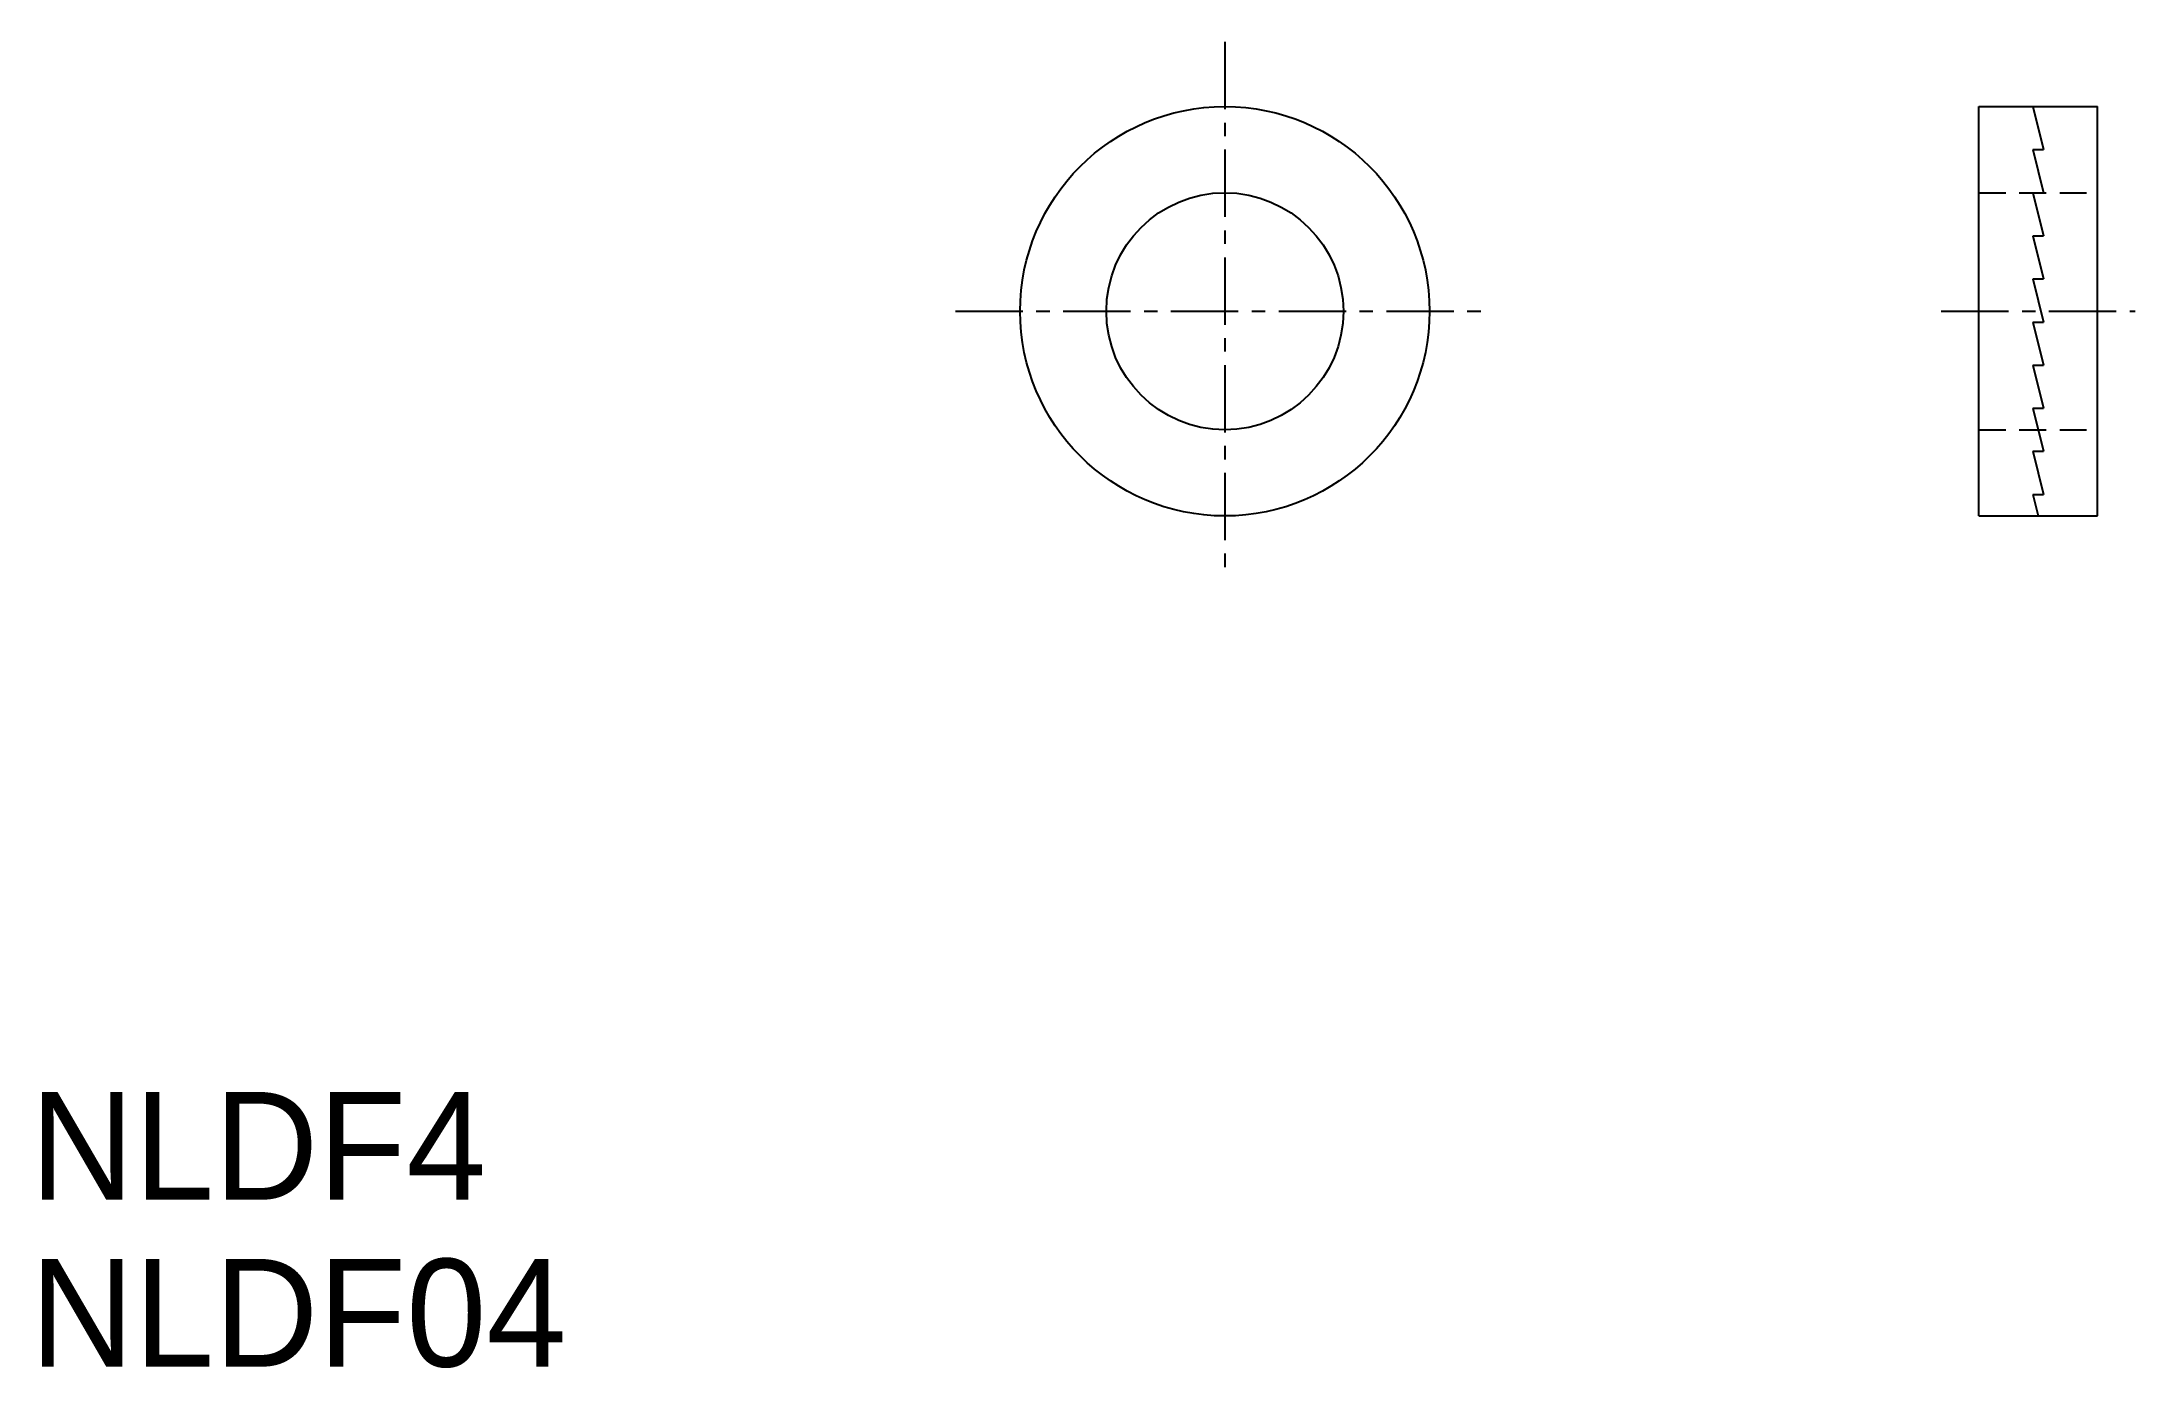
# Model space of a CAD drawing. Extents: x 2.2 to 41.1, y 0.5 to 25.1.
import ezdxf

# ---------------------------------------------------------------- set-up
doc = ezdxf.new("R2010")
doc.units = 0
doc.linetypes.add('CENTER', pattern=[2, 1.25, -0.25, 0.25, -0.25])
doc.linetypes.add('DASHED', pattern=[0.75, 0.5, -0.25])
doc.layers.get('0').update_dxf_attribs({"linetype": 'CONTINUOUS'})
doc.layers.add('CENTER', color=1, linetype='CENTER')

# ---------------------------------------------------------------- blocks, each defined once
blk = doc.blocks.new('切れ目')
at = {"color": 7, "linetype": 'CONTINUOUS'}
for p, q in [((0, 0), (0.2, -0.8)), ((0, -0.8), (0.2, -0.8)), ((0, -0.8), (0.2, -1.6)), ((0, -1.6), (0.2, -1.6)), ((0, -1.6), (0.2, -2.4)), ((0, -2.4), (0.2, -2.4)), ((0, -2.4), (0.2, -3.2)), ((0, -3.2), (0.2, -3.2)), ((0, -3.2), (0.2, -4)), ((0, -4), (0.2, -4)), ((0, -4), (0.2, -4.8)), ((0, -4.8), (0.2, -4.8)), ((0, -4.8), (0.2, -5.6)), ((0, -5.6), (0.2, -5.6)), ((0, -5.6), (0.2, -6.4)), ((0, -6.4), (0.2, -6.4)), ((0, -6.4), (0.2, -7.2)), ((0, -7.2), (0.2, -7.2)), ((0, -7.2), (0.1, -7.6))]:
    blk.add_line(p, q, dxfattribs=at)

msp = doc.modelspace()

# ---------------------------------------------------------------- linework, layer by layer
at = {"color": 7, "linetype": 'CONTINUOUS'}
for p, q in [((38.182, 16.287), (38.182, 23.887)), ((38.182, 23.887), (40.382, 23.887)), ((40.382, 16.287), (40.382, 23.887)), ((40.382, 16.287), (40.382, 23.887)), ((40.382, 16.287), (40.382, 23.887)), ((38.182, 16.287), (40.382, 16.287))]:
    msp.add_line(p, q, dxfattribs=at)
at = {"color": 3, "linetype": 'DASHED'}
for p, q in [((38.182, 22.287), (40.382, 22.287)), ((38.182, 17.887), (40.382, 17.887))]:
    msp.add_line(p, q, dxfattribs=at)
at = {"color": 7, "linetype": 'CONTINUOUS'}
for radius in [3.8, 2.2]:
    msp.add_circle((24.182, 20.087), radius, dxfattribs=at)
at = {"layer": 'CENTER', "color": 1, "linetype": 'CENTER'}
for p, q in [((24.182, 25.087), (24.182, 15.087)), ((19.182, 20.087), (29.182, 20.087)), ((37.482, 20.087), (41.082, 20.087))]:
    msp.add_line(p, q, dxfattribs=at)

# ---------------------------------------------------------------- block references
at = {"color": 7, "linetype": 'CONTINUOUS'}
msp.add_blockref('切れ目', (39.182, 23.887), dxfattribs=at)

# ---------------------------------------------------------------- texts
for s, p in [('NLDF4', (2, 3.595)), ('NLDF04', (2, 0.496))]:
    msp.add_text(s, height=2, dxfattribs=at).set_placement(p)

doc.saveas('drawing.dxf')
